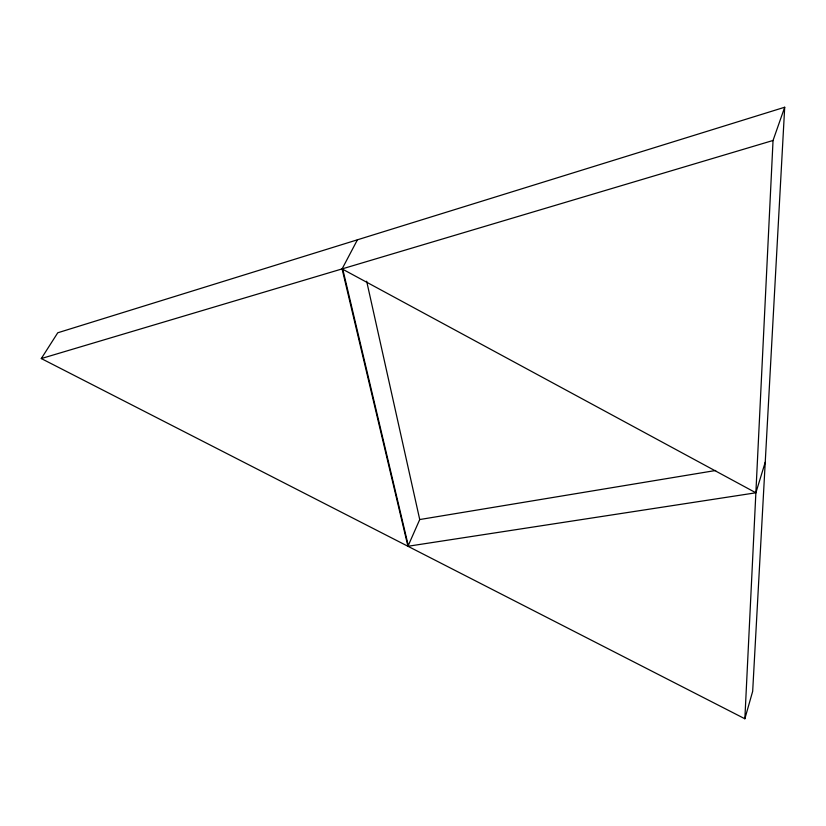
<?xml version="1.0" encoding="UTF-8"?>
<svg xmlns="http://www.w3.org/2000/svg" width="826" height="826" viewBox="0 0 826 826"><rect width="100%" height="100%" fill="white"/><g stroke="black" fill="none" stroke-linecap="round" stroke-linejoin="round"><path stroke-width="1.24" d="M744.856 718.765L773.043 140.472L784.7 107.235L57.748 332.785L41.3 358.556L744.856 718.765L752.672 691.31L784.7 107.235M357.431 239.808L342.088 268.915L407.941 546.275L755.873 492.792L765.227 462.271M407.941 546.275L419.732 519.544L366.651 281.201M41.3 358.556L773.043 140.472M419.732 519.544L715.688 470.49M342.088 268.915L755.873 492.792M342.811 269.359L408.271 545.532"/></g></svg>
